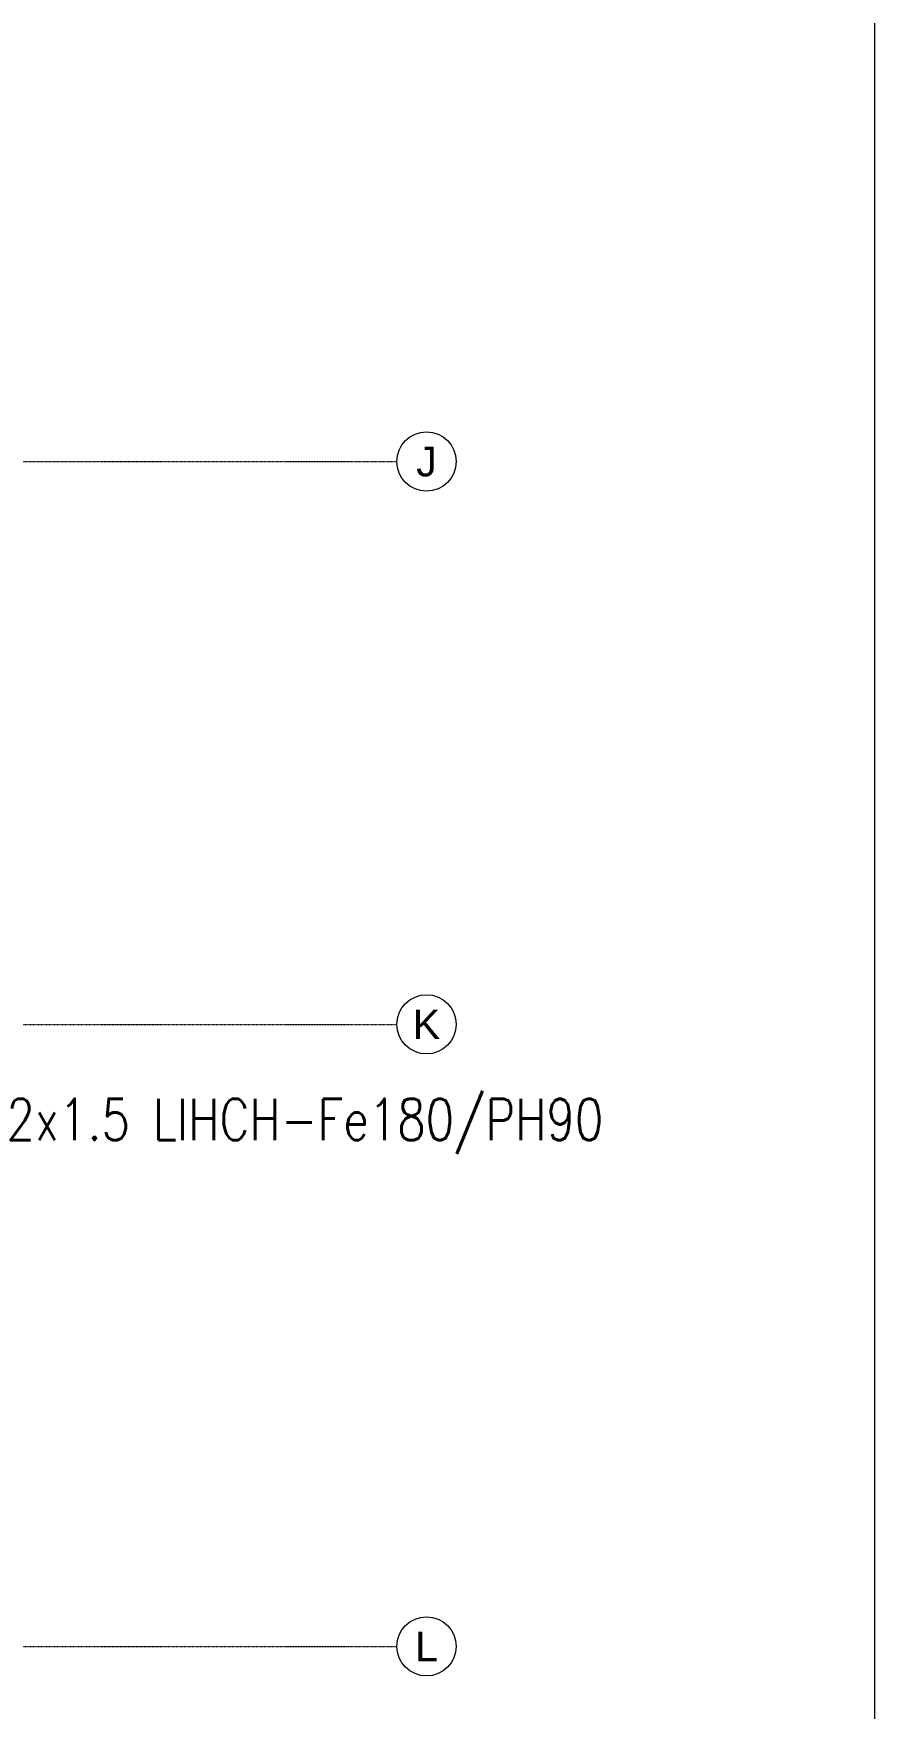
# Model space of a CAD drawing. Extents: x -2749 to 23780, y -1311 to 8245.
# Drawn here: x 4837 to 5405, y 1943 to 3074 of the extents above; entities that cross this region are included whole.
import ezdxf
from ezdxf.enums import TextEntityAlignment as Align

# ---------------------------------------------------------------- set-up
doc = ezdxf.new("R2010")
doc.units = 0
doc.header["$MEASUREMENT"] = 0
doc.linetypes.add('DASHDOT2', pattern=[0.5, 0.25, -0.125, 0, -0.125])
doc.layers.get('0').update_dxf_attribs({"color": 9, "lineweight": 9})
for name, color, linetype, lineweight in [('24', 9, 'DASHDOT2', 9), ('40A', 9, 'Continuous', 9), ('E-YAZI', 7, 'Continuous', 30)]:
    doc.layers.add(name, color=color, linetype=linetype, lineweight=lineweight)
doc.styles.add('Arial', font='arial.ttf', dxfattribs={"height": 2.5})
doc.styles.add('E-YAZI', font='txttw.shx')

# ---------------------------------------------------------------- blocks, each defined once
blk = doc.blocks.new('0_aks')
at = {"linetype": 'Continuous'}
blk.add_circle((0, 0), 2, dxfattribs=at)
at = {"style": 'Arial'}
blk.add_attdef('AKS', text='', height=2, dxfattribs=at).set_placement((0, 0), align=Align.MIDDLE_CENTER)
blk = doc.blocks.new('P-AKS_AUDI')
at = {"layer": '24'}
for points in [[(0, 0), (360, 0)], [(0, -380), (360, -380)], [(0, -800), (360, -800)]]:
    blk.add_lwpolyline(points, dxfattribs=at)
at = {"layer": '24', "xscale": 10, "yscale": 10, "zscale": 10}
for p, values in [((380, 0), {'AKS': 'J'}), ((380, -380), {'AKS': 'K'}), ((380, -800), {'AKS': 'L'})]:
    blk.add_blockref('0_aks', p, dxfattribs=at).add_auto_attribs(values)
blk = doc.blocks.new('p-zemin kat')
at = {"layer": '24'}
blk.add_blockref('P-AKS_AUDI', (4722.5, 2785), dxfattribs=at)

msp = doc.modelspace()

# ---------------------------------------------------------------- linework, layer by layer
at = {"layer": '40A'}
msp.add_lwpolyline([(5405.1, 80), (80, 80), (80, 4125), (5405.1, 4125)], close=True, dxfattribs=at)

# ---------------------------------------------------------------- block references
msp.add_blockref('p-zemin kat', (0, 0))

# ---------------------------------------------------------------- texts
at = {"layer": 'E-YAZI', "color": 3, "style": 'E-YAZI', "width": 0.8}
msp.add_text('2x1.5 LIHCH-Fe180/PH90', height=28, dxfattribs=at).set_placement((4818.7, 2326.8))

doc.saveas('drawing.dxf')
